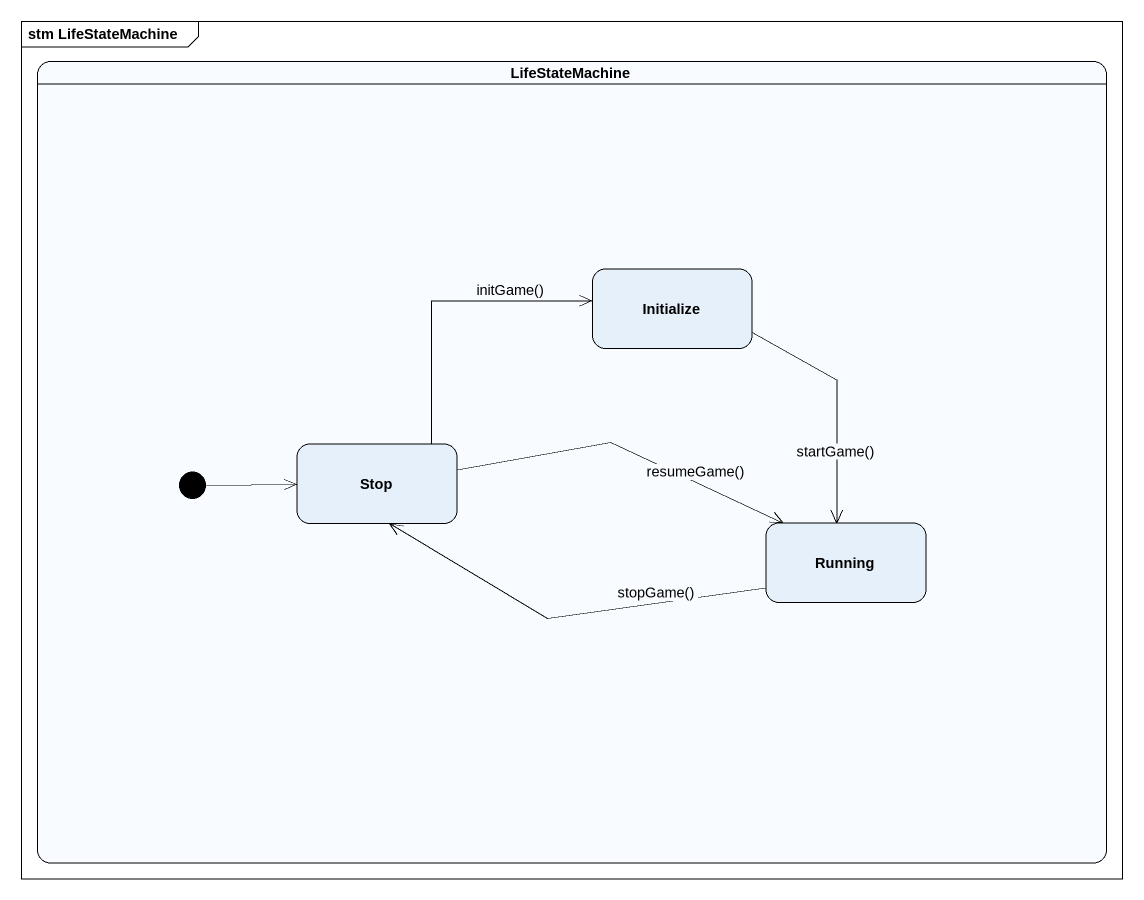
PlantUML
@startuml
mainframe stm LifeStateMachine
hide empty description
state LifeStateMachine {
  state Initialize
  state "Stop" as Stop_
  state Running
  [*] -right-> Stop_
}
Initialize --> Running : startGame()
Stop_ -right-> Initialize : initGame()
Stop_ -right-> Running : resumeGame()
Running -left-> Stop_ : stopGame()
@enduml
